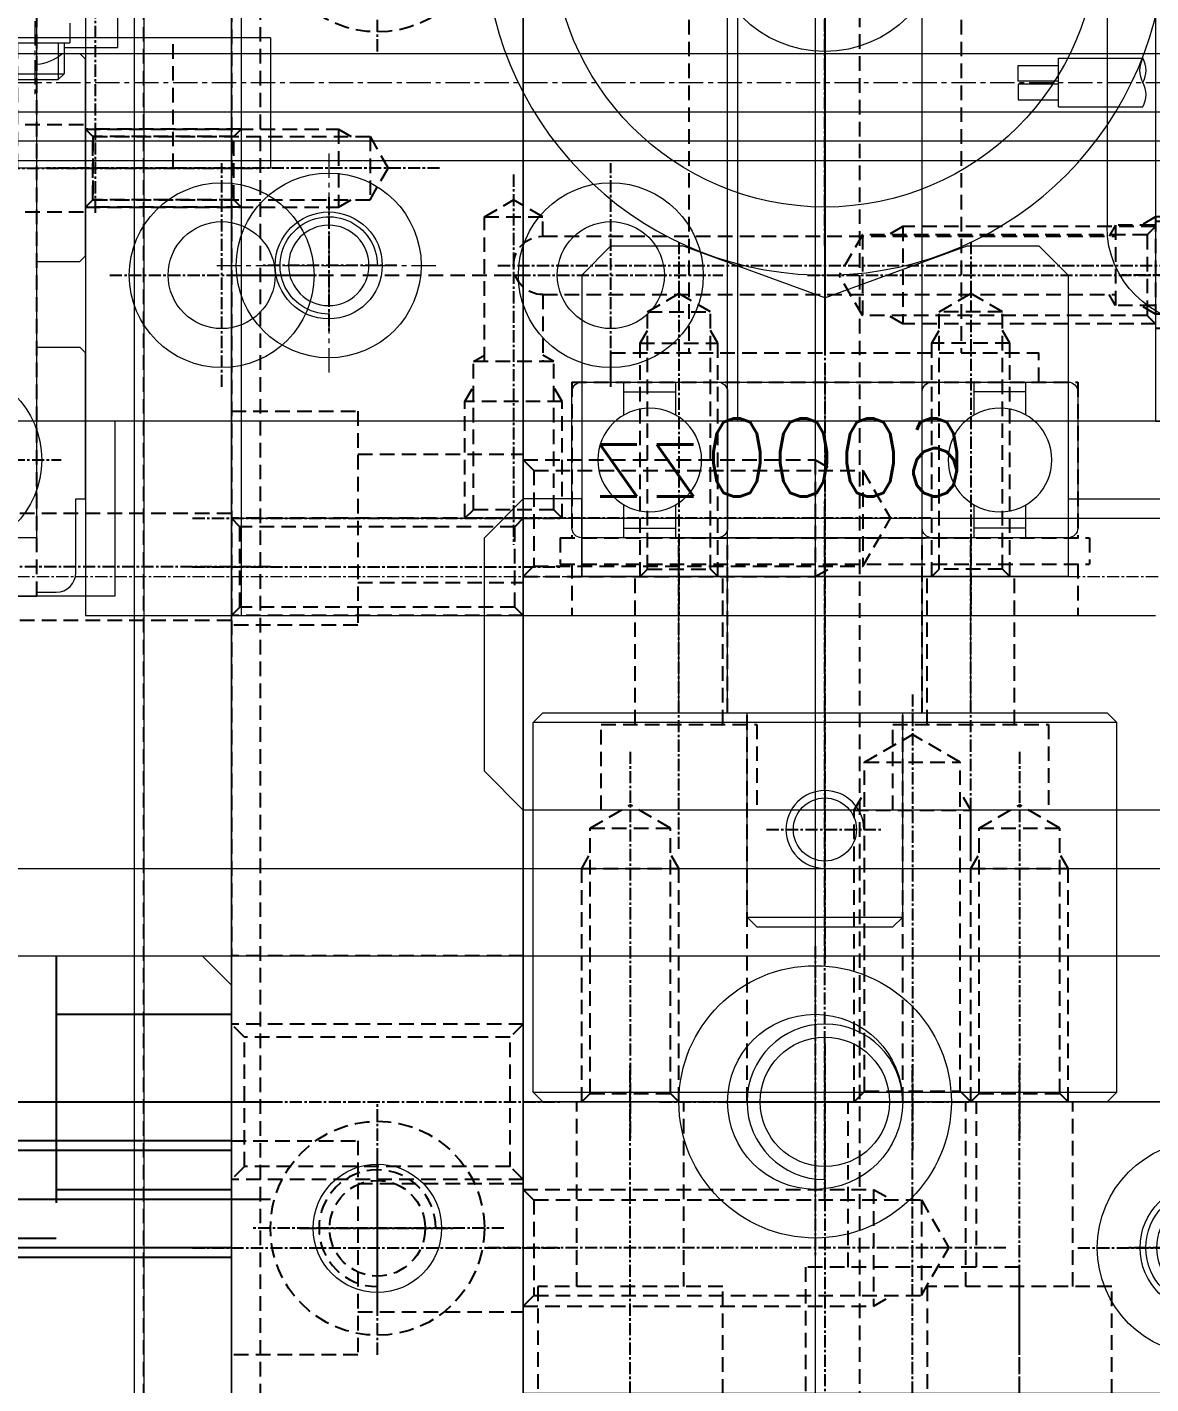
# Model space of a CAD drawing. Header units: millimetres. Extents: x -32759 to 129432, y 390 to 54305.
# Drawn here: x 29502.5 to 29560.2, y 24702.4 to 24772.1 of the extents above; entities that cross this region are included whole.
import ezdxf

# ---------------------------------------------------------------- set-up
doc = ezdxf.new("R2010")
doc.units = ezdxf.units.MM
for name, pattern in [('CENTER', [2, 1.25, -0.25, 0.25, -0.25]), ('DASHED', [19.05, 12.7, -6.35]), ('HIDDEN', [0.375, 0.25, -0.125])]:
    doc.linetypes.add(name, pattern=pattern)
for name, color, linetype in [('1', 20, 'Continuous'), ('2', 2, 'DASHED'), ('CL', 1, 'CENTER'), ('HL', 2, 'HIDDEN')]:
    doc.layers.add(name, color=color, linetype=linetype)
doc.layers.add('_BODY', color=7, linetype='Continuous', lineweight=13)
doc.styles.get("Standard").update_dxf_attribs({"font": 'arial.ttf'})
doc.styles.add('한글', font='romans.shx', dxfattribs={"height": 4, "bigfont": 'whgtxt.shx'})
doc.dimstyles.new('AM_ISO$0', dxfattribs={"dimtxt": 3.5, "dimasz": 3.5, "dimexe": 1, "dimexo": 1, "dimgap": 1.5, "dimtad": 1, "dimdsep": 46, "dimtxsty": 'Standard', "dimcen": 0, "dimclrd": 256, "dimclre": 256, "dimclrt": 2, "dimadec": 0, "dimazin": 2, "dimtp": 0.1, "dimtm": 0.1, "dimtfac": 0.71, "dimtdec": 3, "dimtmove": 0, "dimatfit": 3, "dimfxl": 1, "dimlwd": -1, "dimlwe": -1, "dimarcsym": 1})

# ---------------------------------------------------------------- blocks, each defined once
blk = doc.blocks.new('A$C16252B16')
at = {"color": 150}
for p, q in [((95, 33.5), (95, 3.5)), ((95, 3.5), (93.5, 2)), ((1.5, 2), (93.5, 2))]:
    blk.add_line(p, q, dxfattribs=at)
at = {"layer": '1'}
for p, q in [((82.5, 37), (82.5, 0)), ((87.5, 37), (87.5, 0))]:
    blk.add_line(p, q, dxfattribs=at)
at = {"layer": '2'}
for p, q in [((80.5, 35), (80.5, 11)), ((79.5, 2), (79.5, 16.732)), ((80, 2), (80, 16.443)), ((85, 2), (85, 16.443)), ((85.5, 2), (85.5, 16.732)), ((95, 11), (80.5, 11)), ((83, 11), (83, 2)), ((92, 11), (92, 2))]:
    blk.add_line(p, q, dxfattribs=at)
blk = doc.blocks.new('tyeww')
blk.add_blockref('A$C16252B16', (245039.393, 41886.568))
blk = doc.blocks.new('*D661')
at = {"linetype": 'ByBlock', "ltscale": 0.5, "transparency": 16777216}
for p, q in [((208748.427, 29761.861), (208748.427, 29762.943)), ((208843.427, 29761.861), (208843.427, 29762.943)), ((208751.927, 29761.943), (208839.927, 29761.943))]:
    blk.add_line(p, q, dxfattribs=at)
at = {"ltscale": 0.5, "transparency": 16777216}
for points in [[(208751.927, 29762.527), (208751.927, 29761.36), (208748.427, 29761.943)], [(208839.927, 29762.527), (208839.927, 29761.36), (208843.427, 29761.943)]]:
    blk.add_solid(points, dxfattribs=at)
at = {"layer": 'Defpoints', "color": 0, "ltscale": 0.5, "transparency": 16777216}
for p in [(208843.427, 29761.943), (208748.427, 29760.861), (208843.427, 29760.861)]:
    blk.add_point(p, dxfattribs=at)
at = {"color": 2, "ltscale": 0.5, "transparency": 16777216, "insert": (208795.927, 29765.193), "char_height": 3.5, "attachment_point": 5, "bg_fill": 3, "box_fill_scale": 1.1, "bg_fill_color": 256, "bg_fill_true_color": 13158600, "bg_fill_transparency": 6077}
blk.add_mtext('95', dxfattribs=at)
blk = doc.blocks.new('tywerert')
for p, q in [((237778.667, 36695.344), (237916.167, 36695.344)), ((237877.167, 36692.594), (237877.167, 36695.094)), ((237778.667, 36692.344), (237916.167, 36692.344)), ((237778.667, 36690.844), (237916.167, 36690.844)), ((237778.667, 36689.844), (237916.167, 36689.844)), ((237778.667, 36653.444), (237916.167, 36653.444))]:
    blk.add_line(p, q)
at = {"linetype": 'Continuous'}
for p, q in [((237877.167, 36695.094), (237881.505, 36695.094)), ((237875.098, 36694.724), (237877.167, 36694.724)), ((237875.098, 36693.924), (237875.098, 36694.724)), ((237877.167, 36693.924), (237875.098, 36693.924)), ((237877.167, 36693.764), (237875.098, 36693.764)), ((237875.098, 36693.764), (237875.098, 36692.964)), ((237875.098, 36692.964), (237877.167, 36692.964)), ((237877.167, 36692.594), (237881.505, 36692.594))]:
    blk.add_line(p, q, dxfattribs=at)
at = {"color": 2, "linetype": 'CENTER'}
for p, q in [((237777.667, 36693.844), (237917.167, 36693.844)), ((237839.667, 36690.194), (237839.667, 36678.694)), ((237833.917, 36684.444), (237845.417, 36684.444))]:
    blk.add_line(p, q, dxfattribs=at)
at = {"color": 2, "linetype": 'CENTER', "ltscale": 0.5}
blk.add_line((237761.667, 36668.444), (237963.667, 36668.444), dxfattribs=at)
for radius in [4.75, 2.75]:
    blk.add_circle((237839.667, 36684.444), radius)
at = {"color": 2}
for centre, start, end in [((237882.588, 36694.469), 150, 210), ((237880.423, 36694.469), 330, 30), ((237880.423, 36693.219), 330, 30)]:
    blk.add_arc(centre, 1.25, start, end, dxfattribs=at)
blk = doc.blocks.new('fgture')
at = {"color": 2, "linetype": 'CENTER'}
blk.add_line((240849.032, 36516.43), (240849.032, 36532.43), dxfattribs=at)
for p, q in [((240847.832, 36531.43), (240847.532, 36531.13)), ((240850.532, 36531.13), (240847.532, 36531.13)), ((240850.232, 36531.43), (240847.832, 36531.43)), ((240844.782, 36527.23), (240844.782, 36529.78)), ((240847.532, 36529.78), (240844.782, 36529.78)), ((240850.832, 36529.53), (240847.232, 36529.53))]:
    blk.add_line(p, q)
at = {"linetype": 'Continuous'}
for p, q in [((240847.532, 36529.53), (240847.532, 36531.13)), ((240847.232, 36528.53), (240847.232, 36529.53))]:
    blk.add_line(p, q, dxfattribs=at)
at = {"color": 2, "linetype": 'Continuous'}
blk.add_line((240847.832, 36529.53), (240847.832, 36531.43), dxfattribs=at)
blk = doc.blocks.new('yioil')
blk.add_blockref('fgture', (-19273.798, -1434.611))
blk = doc.blocks.new('y8iil')
at = {"rotation": 180}
blk.add_blockref('tywerert', (459401.801, 72152.777), dxfattribs=at)
blk.add_blockref('yioil', (2, 361.963))
blk = doc.blocks.new('tiuerstwt')
at = {"ltscale": 0.5}
blk.add_circle((234826.104, 32508.07), 2.067, dxfattribs=at)
at = {"color": 1, "ltscale": 0.5}
blk.add_arc((234826.104, 32508.07), 2.5, 270, 180, dxfattribs=at)
at = {"layer": 'CL', "ltscale": 0.5}
for p, q in [((234826.104, 32511.57), (234826.104, 32504.57)), ((234822.604, 32508.07), (234829.604, 32508.07))]:
    blk.add_line(p, q, dxfattribs=at)
blk = doc.blocks.new('5tueryr')
at = {"layer": 'CL', "ltscale": 0.5}
blk.add_line((233769.991, 31422.771), (233788.991, 31422.771), dxfattribs=at)
at = {"layer": 'HL', "ltscale": 3}
for p, q in [((233771.991, 31425.521), (233786.991, 31425.521)), ((233771.991, 31420.021), (233786.991, 31420.021))]:
    blk.add_line(p, q, dxfattribs=at)
blk = doc.blocks.new('ytuwer5')
at = {"ltscale": 0.5}
blk.add_line((233582.412, 30946.562), (233422.412, 30946.562), dxfattribs=at)
at = {"layer": 'HL', "ltscale": 3}
blk.add_line((233527.412, 31051.562), (233527.412, 30946.562), dxfattribs=at)
blk.add_blockref('tiuerstwt', (-1303.693, -1526.007))
at = {"xscale": -1, "rotation": 180}
blk.add_blockref('5tueryr', (-244.58, 62389.333), dxfattribs=at)
blk = doc.blocks.new('678etet')
at = {"ltscale": 0.5}
for radius in [5.5, 3.3]:
    blk.add_circle((232905.33, 30747.49), radius, dxfattribs=at)
at = {"layer": 'CL', "ltscale": 0.5}
for p, q in [((232905.33, 30740.99), (232905.33, 30753.99)), ((232911.83, 30747.49), (232898.83, 30747.49))]:
    blk.add_line(p, q, dxfattribs=at)
blk = doc.blocks.new('T7WRWRW')
at = {"ltscale": 0.5}
for p, q in [((232663.945, 32534.588), (232663.945, 32549.588)), ((232558.945, 32534.588), (232663.945, 32534.588))]:
    blk.add_line(p, q, dxfattribs=at)
blk.add_blockref('678etet', (-276.384, 1794.598))
blk = doc.blocks.new('9orerewr')
at = {"layer": 'CL', "ltscale": 0.5}
blk.add_line((234343.853, 30892.256), (234320.411, 30892.256), dxfattribs=at)
at = {"layer": 'HL', "ltscale": 3}
for p, q in [((234322.909, 30895.256), (234323.45, 30894.714)), ((234322.909, 30895.256), (234337.909, 30895.256)), ((234337.909, 30895.256), (234337.909, 30889.256)), ((234337.909, 30895.256), (234338.846, 30894.714)), ((234323.45, 30894.714), (234323.45, 30889.797)), ((234323.45, 30894.714), (234340.367, 30894.714)), ((234340.367, 30894.714), (234340.367, 30889.797)), ((234340.367, 30894.714), (234341.787, 30892.256)), ((234340.367, 30889.797), (234341.787, 30892.256)), ((234322.909, 30889.256), (234323.45, 30889.797)), ((234323.45, 30889.797), (234340.367, 30889.797)), ((234337.909, 30889.256), (234338.846, 30889.797)), ((234322.909, 30889.256), (234337.909, 30889.256))]:
    blk.add_line(p, q, dxfattribs=at)
blk = doc.blocks.new('RTYWRQ')
at = {"ltscale": 0.5}
for p, q in [((232745.33, 30570.904), (232865.33, 30570.904)), ((232865.33, 30570.904), (232865.33, 30480.904)), ((232790.33, 30540.904), (232820.33, 30540.904))]:
    blk.add_line(p, q, dxfattribs=at)
blk.add_arc((232820.33, 30535.904, 0), 5, 0, 90, dxfattribs=at)
at = {"xscale": -1, "rotation": 90}
blk.add_blockref('9orerewr', (263727.585, 264893.813), dxfattribs=at)
at = {"xscale": -1}
blk.add_blockref('9orerewr', (467188.238, -341.351), dxfattribs=at)
blk = doc.blocks.new('78WR6')
at = {"layer": 'CL', "ltscale": 0.5}
blk.add_line((234760.997, 32472.098), (234741.997, 32472.098), dxfattribs=at)
at = {"layer": 'HL', "ltscale": 3}
for p, q in [((234752.497, 32466.598), (234752.497, 32477.598)), ((234752.497, 32477.598), (234758.997, 32477.598)), ((234752.497, 32475.398), (234743.997, 32475.398)), ((234752.497, 32468.798), (234743.997, 32468.798)), ((234758.997, 32466.598), (234752.497, 32466.598))]:
    blk.add_line(p, q, dxfattribs=at)
blk = doc.blocks.new('56u3q')
at = {"layer": 'CL', "ltscale": 0.5}
blk.add_line((234316.126, 30912.301), (234297.126, 30912.301), dxfattribs=at)
at = {"layer": 'HL', "ltscale": 3}
for p, q in [((234308.626, 30907.551), (234308.626, 30917.051)), ((234308.626, 30917.051), (234314.126, 30917.051)), ((234308.626, 30915.051), (234299.126, 30915.051)), ((234308.626, 30909.551), (234299.126, 30909.551)), ((234314.126, 30907.551), (234308.626, 30907.551))]:
    blk.add_line(p, q, dxfattribs=at)
blk = doc.blocks.new('6R6YRW')
at = {"layer": 'CL', "ltscale": 0.5}
blk.add_line((234693.516, 32487.604), (234666.716, 32487.604), dxfattribs=at)
at = {"layer": 'HL', "ltscale": 3}
for p, q in [((234668.716, 32490.604), (234669.257, 32490.063)), ((234668.716, 32490.604), (234686.716, 32490.604)), ((234686.716, 32490.604), (234686.716, 32484.604)), ((234686.716, 32490.604), (234687.653, 32490.063)), ((234669.257, 32490.063), (234669.257, 32485.145)), ((234669.257, 32490.063), (234689.174, 32490.063)), ((234689.174, 32490.063), (234689.174, 32485.145)), ((234689.174, 32490.063), (234690.594, 32487.604)), ((234689.174, 32485.145), (234690.594, 32487.604)), ((234668.716, 32484.604), (234669.257, 32485.145)), ((234669.257, 32485.145), (234689.174, 32485.145)), ((234686.716, 32484.604), (234687.653, 32485.145)), ((234668.716, 32484.604), (234686.716, 32484.604))]:
    blk.add_line(p, q, dxfattribs=at)
blk = doc.blocks.new('y8yryr')
at = {"ltscale": 0.5}
blk.add_circle((221014.063, 19953.484), 2.459, dxfattribs=at)
at = {"color": 1, "ltscale": 0.5}
blk.add_arc((221014.063, 19953.484), 3, 270, 180, dxfattribs=at)
at = {"layer": 'CL', "ltscale": 0.5}
for p, q in [((221014.063, 19957.484), (221014.063, 19949.484)), ((221010.063, 19953.484), (221018.063, 19953.484))]:
    blk.add_line(p, q, dxfattribs=at)
blk = doc.blocks.new('78TYTW')
at = {"ltscale": 0.5}
for p, q in [((232573.945, 32471.636), (232573.945, 32486.636)), ((232573.945, 32486.636), (232663.945, 32486.636)), ((232663.945, 32471.636), (232663.945, 32486.636)), ((232573.945, 32471.636), (232663.945, 32471.636))]:
    blk.add_line(p, q, dxfattribs=at)
at = {"layer": 'CL', "ltscale": 0.5}
blk.add_line((232648.445, 32489.636), (232648.445, 32468.636), dxfattribs=at)
at = {"rotation": 270}
for name, p in [('78WR6', (200116.847, 267230.633)), ('56u3q', (201726.144, 266785.761)), ('78WR6', (200171.847, 267230.633)), ('56u3q', (201746.144, 266785.761))]:
    blk.add_blockref(name, p, dxfattribs=at)
for name, p in [('y8yryr', (11584.882, 12525.652)), ('y8yryr', (11614.882, 12525.652)), ('6R6YRW', (-2094.77, -8.468))]:
    blk.add_blockref(name, p)
at = {"xscale": -1}
blk.add_blockref('6R6YRW', (467332.661, -8.468), dxfattribs=at)
blk = doc.blocks.new('678WWRW')
at = {"layer": 'CL', "ltscale": 0.5}
blk.add_line((236048.618, 33601.45), (236029.618, 33601.45), dxfattribs=at)
at = {"layer": 'HL', "ltscale": 3}
for p, q in [((236031.618, 33605.45), (236032.294, 33604.774)), ((236031.618, 33605.45), (236046.618, 33605.45)), ((236045.941, 33604.774), (236046.618, 33605.45)), ((236032.294, 33604.774), (236032.294, 33598.127)), ((236032.294, 33604.774), (236045.941, 33604.774)), ((236045.941, 33604.774), (236045.941, 33598.127)), ((236031.618, 33597.45), (236032.294, 33598.127)), ((236032.294, 33598.127), (236045.941, 33598.127)), ((236045.941, 33598.127), (236046.618, 33597.45)), ((236031.618, 33597.45), (236046.618, 33597.45))]:
    blk.add_line(p, q, dxfattribs=at)
blk = doc.blocks.new('i8etewt')
at = {"layer": 'CL', "ltscale": 0.5}
for p, q in [((233138.366, 30670.897), (233138.366, 30662.897)), ((233134.366, 30666.897), (233142.366, 30666.897))]:
    blk.add_line(p, q, dxfattribs=at)
at = {"layer": 'HL', "ltscale": 3}
blk.add_circle((233138.366, 30666.897), 2.459, dxfattribs=at)
blk.add_arc((233138.366, 30666.897), 3, 270, 180, dxfattribs=at)
blk = doc.blocks.new('iusgqw')
at = {"layer": 'CL', "ltscale": 0.5}
blk.add_line((234848.104, 32508.07), (234829.104, 32508.07), dxfattribs=at)
at = {"layer": 'HL', "ltscale": 3}
for p, q in [((234831.104, 32510.57), (234831.537, 32510.137)), ((234831.104, 32510.57), (234846.104, 32510.57)), ((234845.671, 32510.137), (234846.104, 32510.57)), ((234831.537, 32510.137), (234831.537, 32506.003)), ((234831.537, 32510.137), (234845.671, 32510.137)), ((234845.671, 32510.137), (234845.671, 32506.003)), ((234831.104, 32505.57), (234831.537, 32506.003)), ((234831.537, 32506.003), (234845.671, 32506.003)), ((234845.671, 32506.003), (234846.104, 32505.57)), ((234831.104, 32505.57), (234846.104, 32505.57))]:
    blk.add_line(p, q, dxfattribs=at)
blk = doc.blocks.new('678WRWRW')
at = {"layer": 'CL', "ltscale": 0.5}
blk.add_line((233401.992, 29460.89), (233382.992, 29460.89), dxfattribs=at)
at = {"layer": 'HL', "ltscale": 3}
for p, q in [((233399.992, 29478.39), (233384.992, 29478.39)), ((233399.992, 29443.39), (233384.992, 29443.39))]:
    blk.add_line(p, q, dxfattribs=at)
blk = doc.blocks.new('6854QRR')
at = {"ltscale": 0.5}
for p, q in [((232730.33, 30315.875), (233080.33, 30315.875)), ((232730.33, 30300.875), (233080.33, 30300.875))]:
    blk.add_line(p, q, dxfattribs=at)
at = {"layer": 'HL', "ltscale": 3}
blk.add_line((232952.83, 30300.875), (232952.83, 30315.875), dxfattribs=at)
at = {"rotation": 90}
for name, p in [('78WR6', (265409.928, -204443.122)), ('678WWRW', (266546.78, -205730.743)), ('78WR6', (265447.428, -204443.122)), ('iusgqw', (265480.899, -204530.23))]:
    blk.add_blockref(name, p, dxfattribs=at)
at = {"xscale": -1, "rotation": 270}
blk.add_blockref('678WRWRW', (203544.44, -203084.118), dxfattribs=at)
blk.add_blockref('i8etewt', (-199.536, -358.523))
blk = doc.blocks.new('uigrwww')
at = {"layer": 'CL', "ltscale": 0.5}
blk.add_line((202447.726, 32410.022), (202427.726, 32410.022), dxfattribs=at)
at = {"layer": 'HL', "ltscale": 3}
for p, q in [((202429.726, 32412.522), (202430.159, 32412.089)), ((202429.726, 32412.522), (202441.726, 32412.522)), ((202441.726, 32412.522), (202441.726, 32407.522)), ((202441.726, 32412.522), (202442.476, 32412.089)), ((202430.159, 32412.089), (202430.159, 32407.955)), ((202430.159, 32412.089), (202443.793, 32412.089)), ((202443.793, 32412.089), (202443.793, 32407.955)), ((202443.793, 32412.089), (202444.987, 32410.022)), ((202443.793, 32407.955), (202444.987, 32410.022)), ((202429.726, 32407.522), (202430.159, 32407.955)), ((202429.726, 32407.522), (202441.726, 32407.522)), ((202430.159, 32407.955), (202443.793, 32407.955)), ((202441.726, 32407.522), (202442.476, 32407.955))]:
    blk.add_line(p, q, dxfattribs=at)
blk = doc.blocks.new('69RYEY')
at = {"layer": 'CL', "ltscale": 0.5}
blk.add_line((233175.964, 32426.169), (233199.964, 32426.169), dxfattribs=at)
at = {"layer": 'HL', "ltscale": 3}
for p, q in [((233177.964, 32430.169), (233197.964, 32430.169)), ((233177.964, 32422.169), (233197.964, 32422.169))]:
    blk.add_line(p, q, dxfattribs=at)
blk = doc.blocks.new('67IRYE')
at = {"ltscale": 0.5}
blk.add_circle((234803.908, 32498.701), 1.621, dxfattribs=at)
at = {"color": 1, "ltscale": 0.5}
blk.add_arc((234803.908, 32498.701), 2, 270, 180, dxfattribs=at)
at = {"layer": 'CL', "ltscale": 0.5}
for p, q in [((234803.908, 32501.701), (234803.908, 32495.701)), ((234800.908, 32498.701), (234806.908, 32498.701))]:
    blk.add_line(p, q, dxfattribs=at)
blk = doc.blocks.new('8WRWRT')
at = {"ltscale": 0.5}
for p, q in [((233177.964, 32440.669), (233178.464, 32441.169)), ((233178.464, 32441.169), (233197.464, 32441.169)), ((233178.464, 32441.169), (233178.464, 32411.169)), ((233197.464, 32441.169), (233197.964, 32440.669)), ((233197.464, 32411.169), (233197.464, 32441.169)), ((233177.964, 32440.669), (233177.964, 32411.669)), ((233197.964, 32440.669), (233197.964, 32411.669)), ((233177.964, 32411.669), (233178.464, 32411.169)), ((233197.464, 32411.169), (233197.964, 32411.669)), ((233178.464, 32411.169), (233197.464, 32411.169))]:
    blk.add_line(p, q, dxfattribs=at)
for name, p in [('uigrwww', (30748.238, 26.147)), ('69RYEY', (0, 0)), ('67IRYE', (-1611.944, -72.532)), ('uigrwww', (30748.238, 6.147))]:
    blk.add_blockref(name, p)
blk = doc.blocks.new('763QR')
at = {"ltscale": 0.5}
blk.add_circle((234260.703, 29612.139), 3.3, dxfattribs=at)
at = {"layer": 'CL', "ltscale": 0.5}
for p, q in [((234260.703, 29605.639), (234260.703, 29618.639)), ((234254.203, 29612.139), (234267.203, 29612.139))]:
    blk.add_line(p, q, dxfattribs=at)
at = {"layer": 'HL', "ltscale": 3}
blk.add_circle((234260.703, 29612.139), 5.5, dxfattribs=at)
blk = doc.blocks.new('R6UERWER')
at = {"ltscale": 0.5}
for radius in [7, 4.5]:
    blk.add_circle((234222.221, 29631.313), radius, dxfattribs=at)
at = {"layer": 'CL', "ltscale": 0.5}
for p, q in [((234222.221, 29639.313), (234222.221, 29623.313)), ((234230.221, 29631.313), (234214.221, 29631.313))]:
    blk.add_line(p, q, dxfattribs=at)
blk = doc.blocks.new('678W4TRW3R3')
at = {"ltscale": 0.5}
for p, q in [((233085.33, 29093.535), (232725.33, 29093.535)), ((233085.33, 29088.535), (232725.33, 29088.535))]:
    blk.add_line(p, q, dxfattribs=at)
for name, p in [('763QR', (-1321.873, -531.104)), ('763QR', (-1254.873, -531.104)), ('R6UERWER', (-1276.892, -572.778))]:
    blk.add_blockref(name, p)
blk = doc.blocks.new('57EQ32')
at = {"xscale": -1}
for name, p, rotation in [('ytuwer5', (200078.187, -202871.993), 270.0000004202167), ('78TYTW', (198530.612, -202023.526), 270)]:
    blk.add_blockref(name, p, dxfattribs=dict(at, rotation=rotation))
for name, p in [('678W4TRW3R3', (-1928.082, 1566.884)), ('6854QRR', (-1928.082, 339.544)), ('8WRWRT', (-2160.716, -1801.25))]:
    blk.add_blockref(name, p)
blk.add_blockref('RTYWRQ', (463882.577, 69.515), dxfattribs=at)
at = {"rotation": 90}
blk.add_blockref('T7WRWRW', (263551.835, -202023.526), dxfattribs=at)
blk = doc.blocks.new('tyufhfd')
at = {"ltscale": 0.5}
for radius in [4.75, 2.75]:
    blk.add_circle((298560.406, 21772.916), radius, dxfattribs=at)
at = {"layer": 'CL', "ltscale": 0.5}
for p, q in [((298560.406, 21778.666), (298560.406, 21767.166)), ((298566.156, 21772.916), (298554.656, 21772.916))]:
    blk.add_line(p, q, dxfattribs=at)
blk = doc.blocks.new('4542455')
at = {"ltscale": 0.5}
for p, q in [((252757.136, 38134.364), (252757.136, 38143.364)), ((252757.136, 38143.364), (252790.136, 38143.364)), ((252690.136, 38134.364), (252757.136, 38134.364))]:
    blk.add_line(p, q, dxfattribs=at)
blk.add_arc((252720.636, 38109.364), 17.5, 183.27583, 176.72417, dxfattribs=at)
at = {"layer": 'CL', "ltscale": 0.5}
blk.add_line((252720.636, 38087.747), (252720.636, 38130.982), dxfattribs=at)
at = {"layer": 'HL', "ltscale": 3}
blk.add_line((252761.136, 38143.364), (252761.136, 38075.364), dxfattribs=at)
blk.add_blockref('tyufhfd', (-45794.77, 16363.449))
blk = doc.blocks.new('6uwrwrw')
at = {"layer": 'CL', "ltscale": 0.5}
blk.add_line((251069.26, 49247.254), (251103.26, 49247.254), dxfattribs=at)
at = {"layer": 'HL', "ltscale": 3}
for p, q in [((251071.26, 49251.254), (251075.66, 49251.254)), ((251075.66, 49251.254), (251075.66, 49243.254)), ((251075.66, 49249.504), (251101.26, 49249.504)), ((251075.66, 49245.004), (251101.26, 49245.004)), ((251075.66, 49243.254), (251071.26, 49243.254))]:
    blk.add_line(p, q, dxfattribs=at)
blk = doc.blocks.new('yuoe5e')
for p, q in [((248491.312, 50263.952), (248490.312, 50263.952)), ((248496.81, 50264.152), (248491.312, 50264.152)), ((248491.312, 50264.152), (248491.312, 50263.952)), ((248489.312, 50262.952), (248489.312, 50259.152)), ((248491.312, 50261.152), (248491.312, 50199.152)), ((248491.312, 50261.152), (248516.312, 50261.152)), ((248489.312, 50259.152), (248488.812, 50259.152)), ((248488.812, 50259.152), (248488.812, 50251.652)), ((248489.112, 50251.352), (248488.812, 50251.652)), ((248491.312, 50251.352), (248489.112, 50251.352)), ((248488.812, 50246.652), (248489.112, 50246.952)), ((248488.812, 50246.652), (248488.812, 50236.552)), ((248491.312, 50246.952), (248489.112, 50246.952)), ((248489.112, 50236.252), (248488.812, 50236.552)), ((248490.015, 50236.252), (248489.112, 50236.252))]:
    blk.add_line(p, q)
for centre, radius, start, end in [((248490.312, 50262.952), 1, 90, 180), ((248491.412, 50234.752), 2.05, 92.79602, 132.97028)]:
    blk.add_arc(centre, radius, start, end)
at = {"rotation": 180}
blk.add_blockref('6uwrwrw', (499590.072, 99489.405), dxfattribs=at)
blk = doc.blocks.new('tew4rwe')
at = {"ltscale": 0.5}
for radius in [4.75, 2.75]:
    blk.add_circle((252324.952, 38196.05), radius, dxfattribs=at)
at = {"layer": 'CL', "ltscale": 0.5}
for p, q in [((252324.952, 38201.8), (252324.952, 38190.3)), ((252319.202, 38196.05), (252330.702, 38196.05))]:
    blk.add_line(p, q, dxfattribs=at)
blk = doc.blocks.new('7uete5e')
at = {"ltscale": 0.5}
for p, q in [((252285.256, 37955.964), (252285.256, 37997.964)), ((252335.256, 37997.964), (252285.256, 37997.964)), ((252298.256, 37979.964), (252298.256, 37997.964)), ((252304.956, 37979.964), (252304.956, 37997.964)), ((252315.556, 37979.964), (252315.556, 37997.964)), ((252322.256, 37979.964), (252322.256, 37997.964)), ((252335.256, 37955.964), (252335.256, 37997.964)), ((252304.956, 37979.964), (252298.256, 37979.964)), ((252322.256, 37979.964), (252315.556, 37979.964)), ((252335.256, 37955.964), (252285.256, 37955.964))]:
    blk.add_line(p, q, dxfattribs=at)
at = {"layer": 'CL', "ltscale": 0.5}
blk.add_line((252295.956, 37988.964), (252324.006, 37988.964), dxfattribs=at)
at = {"layer": 'HL', "ltscale": 3}
for p, q in [((252298.256, 37992.964), (252304.956, 37992.964)), ((252322.256, 37992.964), (252315.556, 37992.964)), ((252298.256, 37984.964), (252304.956, 37984.964)), ((252322.256, 37984.964), (252315.556, 37984.964))]:
    blk.add_line(p, q, dxfattribs=at)
for p in [(-32.196, -213.572), (2.804, -213.572), (-32.196, -233.572), (2.804, -233.572)]:
    blk.add_blockref('tew4rwe', p)
blk = doc.blocks.new('8qwe')
at = {"layer": 'CL', "ltscale": 0.5}
blk.add_line((298493.914, 21777.561), (298483.914, 21777.561), dxfattribs=at)
at = {"layer": 'HL', "ltscale": 3}
for p, q in [((298484.914, 21779.561), (298485.293, 21779.182)), ((298484.914, 21779.561), (298492.914, 21779.561)), ((298485.293, 21779.182), (298485.293, 21775.94)), ((298485.293, 21779.182), (298492.535, 21779.182)), ((298492.535, 21779.182), (298492.914, 21779.561)), ((298492.535, 21779.182), (298492.535, 21775.94)), ((298484.914, 21775.561), (298485.293, 21775.94)), ((298484.914, 21775.561), (298492.914, 21775.561)), ((298485.293, 21775.94), (298492.535, 21775.94)), ((298492.535, 21775.94), (298492.914, 21775.561))]:
    blk.add_line(p, q, dxfattribs=at)
blk = doc.blocks.new('osefe')
at = {"layer": 'CL', "ltscale": 0.5}
blk.add_line((298462.875, 21790.752), (298483.075, 21790.752), dxfattribs=at)
at = {"layer": 'HL', "ltscale": 3}
for p, q in [((298466.453, 21792.373), (298465.517, 21790.752)), ((298466.453, 21789.131), (298466.453, 21792.373)), ((298480.696, 21792.373), (298466.453, 21792.373)), ((298468.075, 21792.752), (298467.418, 21792.373)), ((298468.075, 21788.752), (298468.075, 21792.752)), ((298481.075, 21792.752), (298468.075, 21792.752)), ((298481.075, 21792.752), (298480.696, 21792.373)), ((298480.696, 21789.131), (298480.696, 21792.373)), ((298466.453, 21789.131), (298465.517, 21790.752)), ((298480.696, 21789.131), (298466.453, 21789.131)), ((298468.075, 21788.752), (298467.418, 21789.131)), ((298481.075, 21788.752), (298480.696, 21789.131)), ((298481.075, 21788.752), (298468.075, 21788.752))]:
    blk.add_line(p, q, dxfattribs=at)
blk = doc.blocks.new('uitry')
at = {"ltscale": 0.5}
for radius in [6, 4]:
    blk.add_circle((297142.99, 22085.677), radius, dxfattribs=at)
at = {"layer": 'CL', "ltscale": 0.5}
for p, q in [((297142.99, 22093.036), (297142.99, 22078.317)), ((297150.35, 22085.677), (297135.631, 22085.677))]:
    blk.add_line(p, q, dxfattribs=at)
blk = doc.blocks.new('563eee')
at = {"layer": 'CL', "ltscale": 0.5}
blk.add_line((252283.469, 37291.363), (252209.469, 37291.363), dxfattribs=at)
at = {"layer": 'HL', "ltscale": 3}
for p, q in [((252215.469, 37304.963), (252214.119, 37304.963)), ((252214.119, 37304.963), (252214.119, 37277.763)), ((252215.469, 37304.963), (252215.469, 37277.763)), ((252214.119, 37304.363), (252211.469, 37304.363)), ((252223.469, 37304.363), (252215.469, 37304.363)), ((252223.469, 37304.363), (252223.469, 37278.363)), ((252223.469, 37302.363), (252224.969, 37302.363)), ((252224.969, 37302.363), (252224.969, 37280.363)), ((252267.969, 37298.363), (252224.969, 37298.363)), ((252267.969, 37284.363), (252224.969, 37284.363)), ((252223.469, 37280.363), (252224.969, 37280.363)), ((252214.119, 37278.363), (252211.469, 37278.363)), ((252223.469, 37278.363), (252215.469, 37278.363)), ((252215.469, 37277.763), (252214.119, 37277.763))]:
    blk.add_line(p, q, dxfattribs=at)
blk = doc.blocks.new('t7wer')
at = {"color": 1, "ltscale": 0.5}
for p, q in [((298328.697, 21713.146), (298321.697, 21713.146)), ((298321.197, 21712.646), (298321.197, 21687.646)), ((298329.197, 21687.646), (298329.197, 21712.646)), ((298322.888, 21710.479), (298321.197, 21710.479)), ((298321.697, 21710.479), (298321.697, 21707.813)), ((298329.197, 21710.479), (298327.506, 21710.479)), ((298328.697, 21710.479), (298328.697, 21707.813)), ((298322.888, 21707.813), (298321.197, 21707.813)), ((298329.197, 21707.813), (298327.506, 21707.813)), ((298321.697, 21705.146), (298328.697, 21705.146)), ((298320.197, 21700.146), (298330.197, 21700.146)), ((298328.697, 21695.146), (298321.697, 21695.146)), ((298322.888, 21692.479), (298321.197, 21692.479)), ((298321.697, 21689.813), (298321.697, 21692.479)), ((298329.197, 21692.479), (298327.506, 21692.479)), ((298328.697, 21689.813), (298328.697, 21692.479)), ((298322.888, 21689.813), (298321.197, 21689.813)), ((298329.197, 21689.813), (298327.506, 21689.813)), ((298321.697, 21687.146), (298328.697, 21687.146))]:
    blk.add_line(p, q, dxfattribs=at)
for centre in [(298325.197, 21709.146), (298325.197, 21691.146)]:
    blk.add_circle(centre, 2.666, dxfattribs=at)
for centre, start, end in [((298321.697, 21712.646), 90, 180), ((298328.697, 21712.646), 0, 90), ((298321.697, 21705.646), 180, 270), ((298328.697, 21705.646), 270, 0), ((298321.697, 21694.646), 90, 180), ((298328.697, 21694.646), 0, 90), ((298321.697, 21687.646), 180, 270), ((298328.697, 21687.646), 270, 0)]:
    blk.add_arc(centre, 0.5, start, end, dxfattribs=at)
at = {"color": 1, "ltscale": 0.5, "style": '한글'}
blk.add_text('6000zz', height=4, rotation=90, dxfattribs=at).set_placement((298327.072, 21692.672))
blk = doc.blocks.new('ry2eq')
at = {"layer": 'CL', "ltscale": 0.5}
blk.add_line((253041.811, 37692.486), (253041.811, 37672.595), dxfattribs=at)
at = {"layer": 'HL', "ltscale": 3}
for p, q in [((253039.744, 37689.662), (253041.811, 37690.856)), ((253043.878, 37689.662), (253041.811, 37690.856)), ((253039.744, 37689.662), (253043.878, 37689.662)), ((253039.744, 37675.028), (253039.744, 37689.662)), ((253043.878, 37675.028), (253043.878, 37689.662)), ((253039.311, 37687.595), (253039.744, 37688.345)), ((253044.311, 37687.595), (253043.878, 37688.345)), ((253039.311, 37687.595), (253044.311, 37687.595)), ((253039.311, 37674.595), (253039.311, 37687.595)), ((253044.311, 37674.595), (253044.311, 37687.595)), ((253039.311, 37674.595), (253039.744, 37675.028)), ((253039.744, 37675.028), (253043.878, 37675.028)), ((253044.311, 37674.595), (253043.878, 37675.028))]:
    blk.add_line(p, q, dxfattribs=at)
blk = doc.blocks.new('tytyrr')
at = {"layer": 'CL', "ltscale": 0.5}
for p, q in [((234678.227, 32873.033), (234678.227, 32831.885)), ((234682.898, 32872.23), (234663.862, 32872.23))]:
    blk.add_line(p, q, dxfattribs=at)
at = {"layer": 'HL', "ltscale": 3}
for p, q in [((234665.227, 32874.73), (234665.66, 32874.297)), ((234665.227, 32874.73), (234671.227, 32874.73)), ((234671.227, 32869.73), (234671.227, 32874.73)), ((234671.227, 32874.73), (234671.977, 32874.297)), ((234665.66, 32870.163), (234665.66, 32874.297)), ((234665.66, 32874.297), (234673.294, 32874.297)), ((234673.294, 32870.163), (234673.294, 32874.297)), ((234673.294, 32874.297), (234673.621, 32873.73)), ((234673.294, 32873.73), (234680.727, 32873.73)), ((234680.727, 32873.73), (234680.727, 32870.73)), ((234680.727, 32873.73), (234681.593, 32872.23)), ((234680.727, 32870.73), (234681.593, 32872.23)), ((234673.294, 32870.163), (234673.621, 32870.73)), ((234676.727, 32870.73), (234673.294, 32870.73)), ((234676.727, 32870.73), (234676.727, 32841.297)), ((234679.727, 32870.73), (234679.727, 32841.297)), ((234679.727, 32870.73), (234680.727, 32870.73)), ((234665.227, 32869.73), (234665.66, 32870.163)), ((234665.66, 32870.163), (234673.294, 32870.163)), ((234671.227, 32869.73), (234671.977, 32870.163)), ((234665.227, 32869.73), (234671.227, 32869.73)), ((234676.16, 32841.297), (234676.727, 32841.624)), ((234680.294, 32841.297), (234676.16, 32841.297)), ((234676.16, 32833.663), (234676.16, 32841.297)), ((234680.294, 32841.297), (234679.727, 32841.624)), ((234680.294, 32833.663), (234680.294, 32841.297)), ((234675.727, 32839.23), (234676.16, 32839.98)), ((234680.727, 32839.23), (234680.294, 32839.98)), ((234680.727, 32839.23), (234675.727, 32839.23)), ((234675.727, 32833.23), (234675.727, 32839.23)), ((234680.727, 32833.23), (234680.727, 32839.23)), ((234675.727, 32833.23), (234676.16, 32833.663)), ((234680.294, 32833.663), (234676.16, 32833.663)), ((234680.727, 32833.23), (234680.294, 32833.663))]:
    blk.add_line(p, q, dxfattribs=at)
at = {"layer": 'HL', "ltscale": 3, "extrusion": (0, 0, -1)}
blk.add_ellipse((234678.227, 32870.73), major_axis=(1.5, 0), ratio=1, start_param=3.141593, end_param=6.283185, dxfattribs=at)
blk = doc.blocks.new('ohrture')
at = {"ltscale": 0.5}
for p, q in [((234730.227, 32890.23), (234660.227, 32890.23)), ((234660.227, 32890.23), (234660.227, 32835.23)), ((234730.227, 32882.23), (234660.227, 32882.23)), ((234665.227, 32882.23), (234665.227, 32829.23))]:
    blk.add_line(p, q, dxfattribs=at)
at = {"rotation": 90}
for name, p in [('osefe', (256473.979, -265590.845)), ('8qwe', (256460.788, -265602.684))]:
    blk.add_blockref(name, p, dxfattribs=at)
for name, p in [('tytyrr', (0, -4)), ('563eee', (-17551.242, -4439.134)), ('uitry', (-62447.763, 10766.553))]:
    blk.add_blockref(name, p)
at = {"xscale": -1}
for name, p in [('t7wer', (532993.424, 11152.084)), ('ry2eq', (487719.538, -4839.365))]:
    blk.add_blockref(name, p, dxfattribs=at)
blk = doc.blocks.new('t7irteyww')
at = {"ltscale": 0.5}
for p, q in [((232551.911, 32536.181), (232551.911, 32526.181)), ((232551.911, 32536.181), (232631.911, 32536.181)), ((232540.911, 32534.681), (232541.411, 32535.181)), ((232541.411, 32535.181), (232551.911, 32535.181)), ((232541.411, 32535.181), (232541.411, 32527.181)), ((232540.911, 32534.681), (232540.911, 32527.681)), ((232540.911, 32527.681), (232541.411, 32527.181)), ((232541.411, 32527.181), (232551.911, 32527.181)), ((232551.911, 32526.181), (232631.911, 32526.181))]:
    blk.add_line(p, q, dxfattribs=at)
at = {"layer": 'CL', "ltscale": 0.5}
blk.add_line((232644.911, 32531.181), (232538.911, 32531.181), dxfattribs=at)
blk = doc.blocks.new('56ertetet')
at = {"ltscale": 0.5}
for p, q in [((232551.911, 32512.539), (232560.911, 32512.539)), ((232551.911, 32512.539), (232551.911, 32497.539)), ((232560.911, 32512.539), (232560.911, 32497.539)), ((232551.911, 32497.539), (232560.911, 32497.539))]:
    blk.add_line(p, q, dxfattribs=at)
at = {"layer": 'CL', "ltscale": 0.5}
blk.add_line((232549.911, 32505.039), (232562.911, 32505.039), dxfattribs=at)
at = {"layer": 'HL', "ltscale": 3}
for p, q in [((232551.911, 32510.039), (232560.911, 32510.039)), ((232551.911, 32500.039), (232560.911, 32500.039))]:
    blk.add_line(p, q, dxfattribs=at)
blk = doc.blocks.new('46rwr')
at = {"color": 2, "linetype": 'CENTER'}
for p, q in [((243852.199, 37642.725), (243852.199, 37649.49)), ((243852.199, 37600.99), (243852.199, 37644.99)), ((243859.749, 37644.29), (243843.749, 37644.29)), ((243862.199, 37620.99), (243862.199, 37638.115)), ((243820.199, 37622.99), (243884.199, 37622.99))]:
    blk.add_line(p, q, dxfattribs=at)
for p, q in [((243854.199, 37648.49), (243850.199, 37648.49)), ((243855.449, 37647.79), (243848.949, 37647.79)), ((243848.949, 37647.79), (243848.949, 37642.725)), ((243849.699, 37647.79), (243849.699, 37647.99)), ((243854.699, 37647.79), (243854.699, 37647.99)), ((243855.449, 37647.79), (243855.449, 37642.725)), ((243847.649, 37647.29), (243848.949, 37647.29)), ((243847.649, 37642.466), (243847.649, 37647.29)), ((243848.649, 37642.673), (243848.649, 37647.29)), ((243855.449, 37647.29), (243856.749, 37647.29)), ((243855.749, 37642.673), (243855.749, 37647.29)), ((243856.749, 37642.466), (243856.749, 37647.29)), ((243857.488, 37647.04), (243856.749, 37647.04)), ((243844.749, 37645.49), (243845.049, 37645.79)), ((243844.749, 37643.09), (243844.749, 37645.49)), ((243845.049, 37642.79), (243845.049, 37645.79)), ((243846.649, 37642.49), (243846.649, 37646.09)), ((243844.749, 37643.09), (243845.049, 37642.79)), ((243832.199, 37628.99), (243833.12, 37628.99)), ((243832.199, 37616.99), (243832.199, 37628.99)), ((243871.278, 37628.99), (243872.199, 37628.99)), ((243872.199, 37616.99), (243872.199, 37628.99)), ((243822.699, 37627.49), (243822.199, 37626.99)), ((243822.699, 37627.49), (243822.699, 37618.49)), ((243822.699, 37627.49), (243832.199, 37627.49)), ((243872.199, 37627.49), (243881.699, 37627.49)), ((243881.699, 37627.49), (243882.199, 37626.99)), ((243881.699, 37627.49), (243881.699, 37618.49)), ((243822.199, 37626.99), (243822.199, 37618.99)), ((243882.199, 37626.99), (243882.199, 37618.99)), ((243822.199, 37618.99), (243822.699, 37618.49)), ((243882.199, 37618.99), (243881.699, 37618.49)), ((243822.699, 37618.49), (243832.199, 37618.49)), ((243872.199, 37618.49), (243881.699, 37618.49)), ((243832.199, 37616.99), (243833.12, 37616.99)), ((243871.278, 37616.99), (243872.199, 37616.99))]:
    blk.add_line(p, q)
at = {"color": 2, "linetype": 'Continuous'}
for p, q in [((243846.649, 37645.49), (243844.749, 37645.49)), ((243846.649, 37643.09), (243844.749, 37643.09))]:
    blk.add_line(p, q, dxfattribs=at)
at = {"linetype": 'Continuous'}
for p, q in [((243846.649, 37645.79), (243845.049, 37645.79)), ((243847.649, 37646.09), (243846.649, 37646.09)), ((243846.649, 37642.79), (243845.049, 37642.79)), ((243847.649, 37642.49), (243846.649, 37642.49))]:
    blk.add_line(p, q, dxfattribs=at)
at = {"color": 3, "linetype": 'HIDDEN'}
for p, q in [((243859.073, 37637.99), (243845.325, 37637.99)), ((243860.199, 37633.115), (243860.199, 37637.421)), ((243864.199, 37633.115), (243864.199, 37634.315)), ((243864.199, 37633.115), (243860.199, 37633.115)), ((243860.449, 37630.115), (243860.449, 37633.115)), ((243863.949, 37630.115), (243863.949, 37633.115)), ((243863.949, 37630.115), (243860.449, 37630.115)), ((243861.449, 37622.99), (243861.449, 37630.115)), ((243862.949, 37622.99), (243862.949, 37630.115)), ((243867.199, 37629.864), (243867.199, 37616.116))]:
    blk.add_line(p, q, dxfattribs=at)
for points in [[(243849.174, 37639.719), (243839.224, 37633.974)], [(243865.174, 37633.974), (243855.224, 37639.719)], [(243836.199, 37628.735), (243836.199, 37617.246)], [(243868.199, 37617.246), (243868.199, 37628.735)], [(243839.224, 37612.006), (243849.174, 37606.262)], [(243855.224, 37606.262), (243865.174, 37612.006)]]:
    blk.add_lwpolyline(points)
blk.add_lwpolyline([(243860.699, 37627.898), (243852.199, 37632.805), (243843.699, 37627.898), (243843.699, 37618.083), (243852.199, 37613.175), (243860.699, 37618.083)], close=True)
for radius in [16, 13, 8.288, 5]:
    blk.add_circle((243852.199, 37622.99), radius)
for centre, radius, start, end in [((243850.199, 37647.99), 0.5, 90, 180), ((243854.199, 37647.99), 0.5, 0, 90), ((243857.488, 37646.04), 1, 16.95776, 90), ((243851.749, 37644.29), 7, 343.04224, 16.95776), ((243852.199, 37622.99), 20, 17.4576, 162.5424), ((243857.488, 37642.54), 1, 328.84315, 343.04224), ((243852.199, 37622.99), 17, 79.74992, 100.25008), ((243852.199, 37622.99), 17, 139.74992, 160.25008), ((243852.199, 37622.99), 17, 19.74992, 40.25008), ((243852.199, 37622.99), 20, 197.4576, 342.5424), ((243852.199, 37622.99), 17, 199.74992, 220.25008), ((243852.199, 37622.99), 17, 319.74992, 340.25008), ((243852.199, 37622.99), 17, 259.74992, 280.25008)]:
    blk.add_arc(centre, radius, start, end)
blk.add_arc((243852.199, 37622.99), 16.5, 24.61998, 65.38002, dxfattribs=at)
at = {"color": 2}
for radius, start, end in [(12, 253.84325, 196.84805), (4.4, 251.62872, 198.50273)]:
    blk.add_arc((243852.199, 37622.99), radius, start, end, dxfattribs=at)
blk = doc.blocks.new('werwtte')
at = {"layer": 'CL', "ltscale": 0.5}
blk.add_line((235051.154, 33260.648), (235063.373, 33260.648), dxfattribs=at)
at = {"layer": 'HL', "ltscale": 3}
for p, q in [((235058.054, 33265.398), (235052.654, 33265.398)), ((235058.054, 33255.898), (235058.054, 33265.398)), ((235058.054, 33263.398), (235061.654, 33263.398)), ((235058.054, 33257.898), (235061.654, 33257.898)), ((235052.654, 33255.898), (235058.054, 33255.898))]:
    blk.add_line(p, q, dxfattribs=at)
blk = doc.blocks.new('87OIRTWT')
at = {"layer": 'CL', "ltscale": 0.5}
blk.add_line((234629.208, 33328.952), (234657.258, 33328.952), dxfattribs=at)
at = {"layer": 'HL', "ltscale": 3}
for p, q in [((234631.233, 33332.952), (234637.933, 33332.952)), ((234655.233, 33332.952), (234648.533, 33332.952)), ((234631.233, 33324.952), (234637.933, 33324.952)), ((234655.233, 33324.952), (234648.533, 33324.952))]:
    blk.add_line(p, q, dxfattribs=at)
blk = doc.blocks.new('879WWW')
at = {"ltscale": 0.5}
for p, q in [((234668.233, 33349.452), (234618.233, 33349.452)), ((234618.233, 33349.452), (234618.233, 33340.452)), ((234668.233, 33349.452), (234668.233, 33340.452)), ((234668.233, 33340.452), (234618.233, 33340.452)), ((234631.233, 33340.452), (234631.233, 33319.452)), ((234637.933, 33340.452), (234637.933, 33319.452)), ((234648.533, 33340.452), (234648.533, 33319.452)), ((234655.233, 33340.452), (234655.233, 33319.452)), ((234637.933, 33337.061), (234631.233, 33337.061)), ((234655.233, 33337.061), (234648.533, 33337.061)), ((234637.933, 33319.452), (234631.233, 33319.452)), ((234655.233, 33319.452), (234648.533, 33319.452))]:
    blk.add_line(p, q, dxfattribs=at)
at = {"layer": 'HL', "ltscale": 3}
for p, q in [((234637.933, 33338.452), (234631.233, 33338.452)), ((234655.233, 33338.452), (234648.533, 33338.452))]:
    blk.add_line(p, q, dxfattribs=at)
at = {"rotation": 90}
for p in [(267886.382, -201712.202), (267921.382, -201712.202)]:
    blk.add_blockref('werwtte', p, dxfattribs=at)
blk.add_blockref('87OIRTWT', (0, 0))
blk = doc.blocks.new('7RQQQ')
for name, p, rotation in [('yuoe5e', (283870.557, -214596.586), 90), ('4542455', (271749.77, -218866.41), 90), ('46rwr', (477492.604, 71439.716), 180)]:
    blk.add_blockref(name, p, dxfattribs=dict(rotation=rotation))
for name, p in [('7uete5e', (-18669.851, -4097.251)), ('ohrture', (-1054.822, 1001.996)), ('56ertetet', (1048.494, 1349.187)), ('t7irteyww', (1048.494, 1323.045)), ('879WWW', (-1002.828, 487.774))]:
    blk.add_blockref(name, p)
blk = doc.blocks.new('*D755')
at = {"linetype": 'ByBlock', "ltscale": 0.5, "transparency": 16777216}
for p, q in [((208749.286, 29680.757), (208749.286, 29684.257)), ((208761.427, 29677.257), (208748.286, 29677.257)), ((208749.286, 29670.257), (208749.286, 29677.257)), ((208819.927, 29670.257), (208748.286, 29670.257)), ((208749.286, 29666.757), (208749.286, 29663.257))]:
    blk.add_line(p, q, dxfattribs=at)
at = {"ltscale": 0.5, "transparency": 16777216}
for points in [[(208748.703, 29680.757), (208749.869, 29680.757), (208749.286, 29677.257)], [(208748.703, 29666.757), (208749.869, 29666.757), (208749.286, 29670.257)]]:
    blk.add_solid(points, dxfattribs=at)
at = {"layer": 'Defpoints', "color": 0, "ltscale": 0.5, "transparency": 16777216}
for p in [(208749.286, 29677.257), (208762.427, 29677.257), (208820.927, 29670.257)]:
    blk.add_point(p, dxfattribs=at)
at = {"color": 2, "ltscale": 0.5, "transparency": 16777216, "insert": (208746.036, 29673.757), "char_height": 3.5, "attachment_point": 5, "rotation": 90, "bg_fill": 3, "box_fill_scale": 1.1, "bg_fill_color": 256, "bg_fill_true_color": 13158600, "bg_fill_transparency": 2672}
blk.add_mtext('7', dxfattribs=at)
blk = doc.blocks.new('473232')
at = {"ltscale": 0.5}
blk.add_line((206922.869, 18218.89), (206542.869, 18218.89), dxfattribs=at)
at = {"layer": 'HL', "ltscale": 3}
blk.add_line((206542.869, 18216.59), (206922.869, 18216.59), dxfattribs=at)
blk = doc.blocks.new('564wt')
at = {"layer": 'HL', "ltscale": 3}
for p, q in [((202139.172, 17166.356), (202499.172, 17166.356)), ((202139.172, 17160.356), (202499.172, 17160.356))]:
    blk.add_line(p, q, dxfattribs=at)
blk = doc.blocks.new('TUWW')
at = {"ltscale": 0.5}
blk.add_circle((205051.78, 17531.931), 3.323, dxfattribs=at)
at = {"color": 1, "ltscale": 0.5}
blk.add_arc((205051.78, 17531.931), 4, 270, 180, dxfattribs=at)
at = {"layer": 'CL', "ltscale": 0.5}
for p, q in [((205051.78, 17536.931), (205051.78, 17526.931)), ((205046.78, 17531.931), (205056.78, 17531.931))]:
    blk.add_line(p, q, dxfattribs=at)
blk = doc.blocks.new('65UWRT56')
at = {"ltscale": 0.5}
blk.add_line((202499.172, 17587.608), (202139.172, 17587.608), dxfattribs=at)
blk.add_blockref('TUWW', (-2692.612, 20.677))
blk = doc.blocks.new('7ETE54')
at = {"xscale": -1, "rotation": 180}
blk.add_blockref('564wt', (0, 35287.123), dxfattribs=at)
blk.add_blockref('65UWRT56', (0, 539.159))
blk = doc.blocks.new('56E4T3')
for name, p in [('7ETE54', (-3549.445, 1516.421)), ('473232', (-7923.142, 1389.797))]:
    blk.add_blockref(name, p)
blk = doc.blocks.new('y8itwt')
at = {"color": 1, "ltscale": 0.5}
blk.add_circle((240471.292, 30586.833), 14, dxfattribs=at)
at = {"layer": 'CL', "ltscale": 0.5}
for p, q in [((240471.292, 30602.809), (240471.292, 30570.858)), ((240455.317, 30586.833), (240487.268, 30586.833))]:
    blk.add_line(p, q, dxfattribs=at)
blk = doc.blocks.new('e4ter')
at = {"layer": 'CL', "ltscale": 0.5}
blk.add_line((231586.488, 52130.682), (231602.488, 52130.682), dxfattribs=at)
at = {"layer": 'HL', "ltscale": 3}
for p, q in [((231588.488, 52134.682), (231592.888, 52134.682)), ((231592.888, 52134.682), (231592.888, 52126.682)), ((231592.888, 52132.932), (231600.488, 52132.932)), ((231592.888, 52128.432), (231600.488, 52128.432)), ((231592.888, 52126.682), (231588.488, 52126.682))]:
    blk.add_line(p, q, dxfattribs=at)
blk = doc.blocks.new('6e54')
at = {"ltscale": 0.5}
for p, q in [((235176.909, 50206.725), (235178.909, 50208.725)), ((235178.909, 50208.725), (235190.909, 50208.725)), ((235190.909, 50208.725), (235192.909, 50206.725)), ((235176.909, 50142.725), (235176.909, 50206.725)), ((235192.909, 50203.725), (235192.909, 50206.725)), ((235188.909, 50178.725), (235188.909, 50203.725)), ((235188.909, 50203.725), (235192.909, 50203.725)), ((235192.909, 50178.725), (235188.909, 50178.725)), ((235192.909, 50178.725), (235192.909, 50124.725))]:
    blk.add_line(p, q, dxfattribs=at)
for p in [(3588.421, -1931.956), (3588.421, -1946.956)]:
    blk.add_blockref('e4ter', p)
blk = doc.blocks.new('rtert')
at = {"layer": 'CL', "ltscale": 0.5}
blk.add_line((308634.073, 27466.306), (308614.873, 27466.306), dxfattribs=at)
at = {"layer": 'HL', "ltscale": 3}
for p, q in [((308616.873, 27468.306), (308617.252, 27467.927)), ((308616.873, 27468.306), (308628.873, 27468.306)), ((308617.252, 27467.927), (308617.252, 27464.685)), ((308617.252, 27467.927), (308630.494, 27467.927)), ((308628.873, 27468.306), (308628.873, 27464.306)), ((308628.873, 27468.306), (308629.529, 27467.927)), ((308630.494, 27467.927), (308630.494, 27464.685)), ((308630.494, 27467.927), (308631.43, 27466.306)), ((308630.494, 27464.685), (308631.43, 27466.306)), ((308616.873, 27464.306), (308617.252, 27464.685)), ((308616.873, 27464.306), (308628.873, 27464.306)), ((308617.252, 27464.685), (308630.494, 27464.685)), ((308628.873, 27464.306), (308629.529, 27464.685))]:
    blk.add_line(p, q, dxfattribs=at)
blk = doc.blocks.new('56eyeryry')
at = {"ltscale": 0.5}
for p, q in [((235056.74, 50704.631), (235056.74, 50679.631)), ((235072.24, 50704.631), (235056.74, 50704.631)), ((235073.74, 50703.131), (235072.24, 50704.631)), ((235073.74, 50703.131), (235073.74, 50699.448)), ((235071.077, 50692.131), (235073.74, 50699.448)), ((235071.077, 50692.131), (235073.74, 50684.814)), ((235073.74, 50684.814), (235073.74, 50681.131)), ((235072.24, 50679.631), (235073.74, 50681.131)), ((235072.24, 50679.631), (235056.74, 50679.631))]:
    blk.add_line(p, q, dxfattribs=at)
blk.add_blockref('rtert', (-73560.133, 23233.325))
at = {"xscale": -1, "rotation": 180}
blk.add_blockref('rtert', (-73560.133, 78150.937), dxfattribs=at)
blk = doc.blocks.new('67irtey')
for name, p in [('6e54', (-3304.657, 2726.093)), ('y8itwt', (-8554.04, 22330.486)), ('56eyeryry', (-3172.488, 2225.188))]:
    blk.add_blockref(name, p)
blk = doc.blocks.new('68w3rwt')
at = {"color": 1}
blk.add_blockref('67irtey', (-16161.778, 1883.768), dxfattribs=at)
blk = doc.blocks.new('utoiol')
at = {"ltscale": 0.5}
for p, q in [((208573.427, 29481.257), (208923.427, 29481.257)), ((208573.427, 29466.257), (208923.427, 29466.257))]:
    blk.add_line(p, q, dxfattribs=at)
at = {"rotation": 90}
blk.add_blockref('y8iil', (244299.759, -192085.877), dxfattribs=at)
for name, p in [('tyeww', (-36338.467, -12407.311)), ('57EQ32', (-22228.821, -1174.162)), ('7RQQQ', (-24791.979, -4403.469))]:
    blk.add_blockref(name, p)
at = {"ltscale": 0.5}
dim = blk.add_linear_dim(base=(208843.427, 29761.943), p1=(208748.427, 29760.861), p2=(208843.427, 29760.861), dimstyle='AM_ISO$0', override={"dimtfill": 1}, dxfattribs=at)
dim.commit()
dim.dimension.update_dxf_attribs({"geometry": '*D661', "text_midpoint": (208795.927, 29765.193)})
dim = blk.add_linear_dim(base=(208749.286, 29677.257), p1=(208820.927, 29670.257), p2=(208762.427, 29677.257), angle=90, dimstyle='AM_ISO$0', override={"dimfxl": 8, "dimtfill": 1}, dxfattribs=at)
dim.commit()
dim.dimension.update_dxf_attribs({"geometry": '*D755', "text_midpoint": (208746.036, 29673.757)})
blk = doc.blocks.new('y8e5ey')
at = {"color": 0, "rotation": 90}
blk.add_blockref('68w3rwt', (152397.482, -204251.514), dxfattribs=at)
at = {"rotation": 90}
blk.add_blockref('56E4T3', (117204.583, -187365.762), dxfattribs=at)
blk.add_blockref('utoiol', (127047.152, -197344.467), dxfattribs=at)
blk = doc.blocks.new('1')
at = {"color": 6}
blk.add_blockref('y8e5ey', (-86090.027, -6800.077), dxfattribs=at)
blk = doc.blocks.new('sdfgsdfgcxvxbxcv')
at = {"xscale": -1, "rotation": 270}
blk.add_blockref('utoiol', (251335.649, -71351.552), dxfattribs=at)
blk.add_blockref('1', (266381.038, 132792.991))
blk = doc.blocks.new('2')
at = {"color": 6, "xscale": -1}
blk.add_blockref('y8e5ey', (121155.752, -6800.077), dxfattribs=at)
blk = doc.blocks.new('sdfgcxvbcbxcvbxc')
at = {"xscale": -1, "rotation": 270}
for p in [(287056.926, -71351.552), (299516.926, -71351.552)]:
    blk.add_blockref('utoiol', p, dxfattribs=at)
blk.add_blockref('2', (292948.326, 132792.991))

msp = doc.modelspace()

# ---------------------------------------------------------------- block references
at = {"layer": '_BODY'}
for name in ['sdfgcxvbcbxcvbxc', 'sdfgsdfgcxvxbxcv']:
    msp.add_blockref(name, (-248343.912, -112719.974), dxfattribs=at)

doc.saveas('drawing.dxf')
